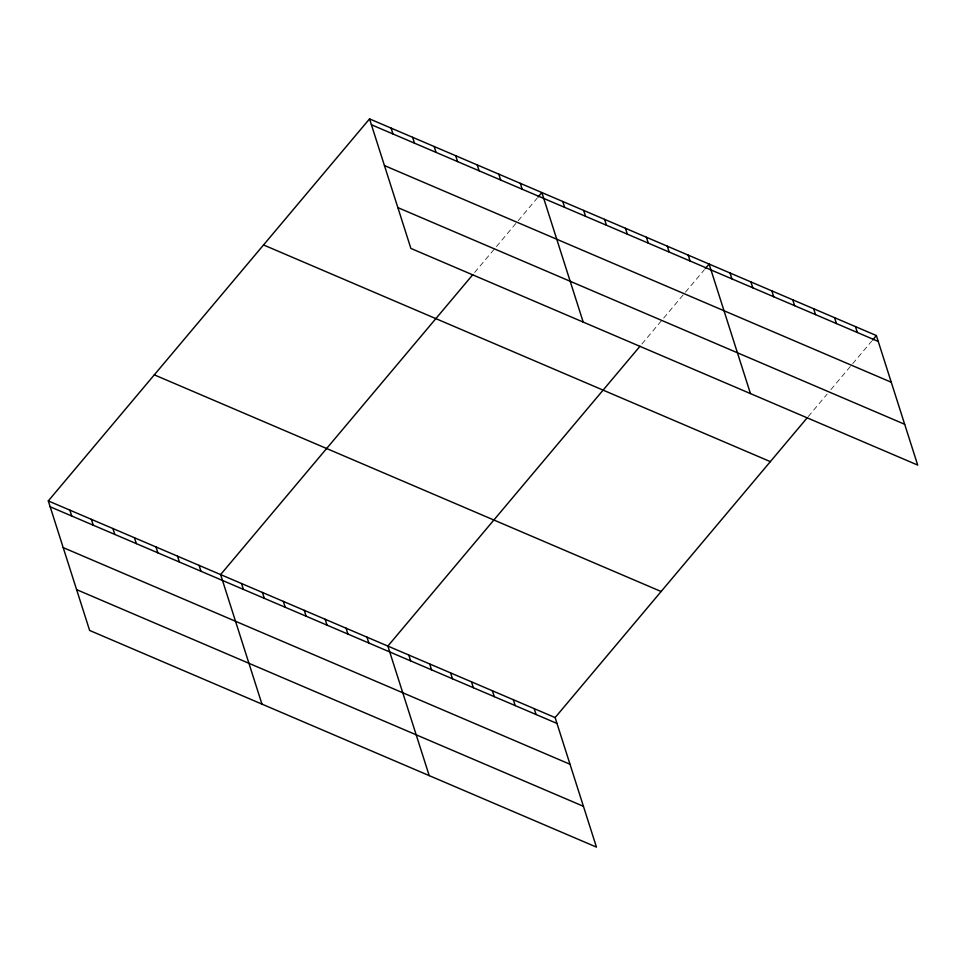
<?xml version="1.0" encoding="UTF-8"?>
<svg xmlns="http://www.w3.org/2000/svg" width="966" height="966" viewBox="0 0 966 966"><rect width="100%" height="100%" fill="white"/><g stroke="black" fill="none" stroke-linecap="round" stroke-linejoin="round"><path stroke-width="0.72" stroke-dasharray="4.83 3.62" d="M474.656 272.472L494.532 248.83M496.427 246.584L517.257 221.818M518.199 220.695L537.132 198.187M641.907 343.968L661.782 320.338M663.678 318.08L684.508 293.326M685.449 292.191L704.383 269.683M808.216 416.6L827.138 394.092M830.929 389.588L851.746 364.822M852.7 363.699L871.634 341.179"/><path stroke-width="1.45" d="M48.3 500.919L555.112 717.581L596.457 847.11L89.633 630.448L48.3 500.919L369.543 118.89L876.367 335.552L917.7 465.081L410.888 248.419L369.543 118.89M472.772 274.718L220.622 574.577L261.955 704.117M538.074 197.052L541.866 192.548L583.198 322.089M640.011 346.226L387.861 646.085L429.206 775.613M705.325 268.56L709.116 264.056L750.449 393.585M555.112 717.581L807.262 417.723M872.576 340.056L876.367 335.552M371.427 124.759L878.239 341.433M384.444 165.572L891.256 382.234M397.859 207.605L904.683 424.279M263.537 244.953L770.349 461.627M154.306 374.844L661.13 591.518M50.172 506.788L556.996 723.462M63.201 547.601L570.012 764.263M76.616 589.634L583.428 806.308M855.453 326.617L857.337 332.497M834.552 317.681L836.423 323.562M813.638 308.746L815.521 314.626M792.736 299.81L794.607 305.679M771.834 290.863L773.706 296.743M750.92 281.927L752.804 287.808M730.018 272.992L731.89 278.872M688.203 255.121L690.086 260.989M667.301 246.185L669.172 252.054M646.399 237.238L648.271 243.118M625.485 228.302L627.369 234.183M604.583 219.367L606.455 225.247M583.681 210.431L585.553 216.312M562.767 201.496L564.639 207.364M520.324 183.347L522.195 189.227M498.782 174.134L500.654 180.014M477.24 164.932L479.124 170.801M455.71 155.719L457.582 161.6M434.169 146.506L436.04 152.387M412.627 137.305L414.499 143.185M391.085 128.092L392.957 133.972M534.21 708.646L536.082 714.526M513.308 699.71L515.18 705.591M492.394 690.775L494.278 696.643M471.493 681.839L473.364 687.707M450.591 672.891L452.462 678.772M429.677 663.956L431.56 669.836M408.775 655.02L410.647 660.901M366.959 637.149L368.831 643.018M346.057 628.202L347.929 634.082M325.144 619.266L327.027 625.147M304.242 610.331L306.113 616.211M283.34 601.395L285.212 607.276M262.426 592.46L264.31 598.328M241.524 583.524L243.396 589.393M199.081 565.376L200.952 571.256M177.539 556.162L179.41 562.043M155.997 546.961L157.869 552.83M134.455 537.748L136.339 543.629M112.913 528.535L114.797 534.415M91.384 519.334L93.255 525.202M69.842 510.12L71.713 516.001"/></g></svg>
